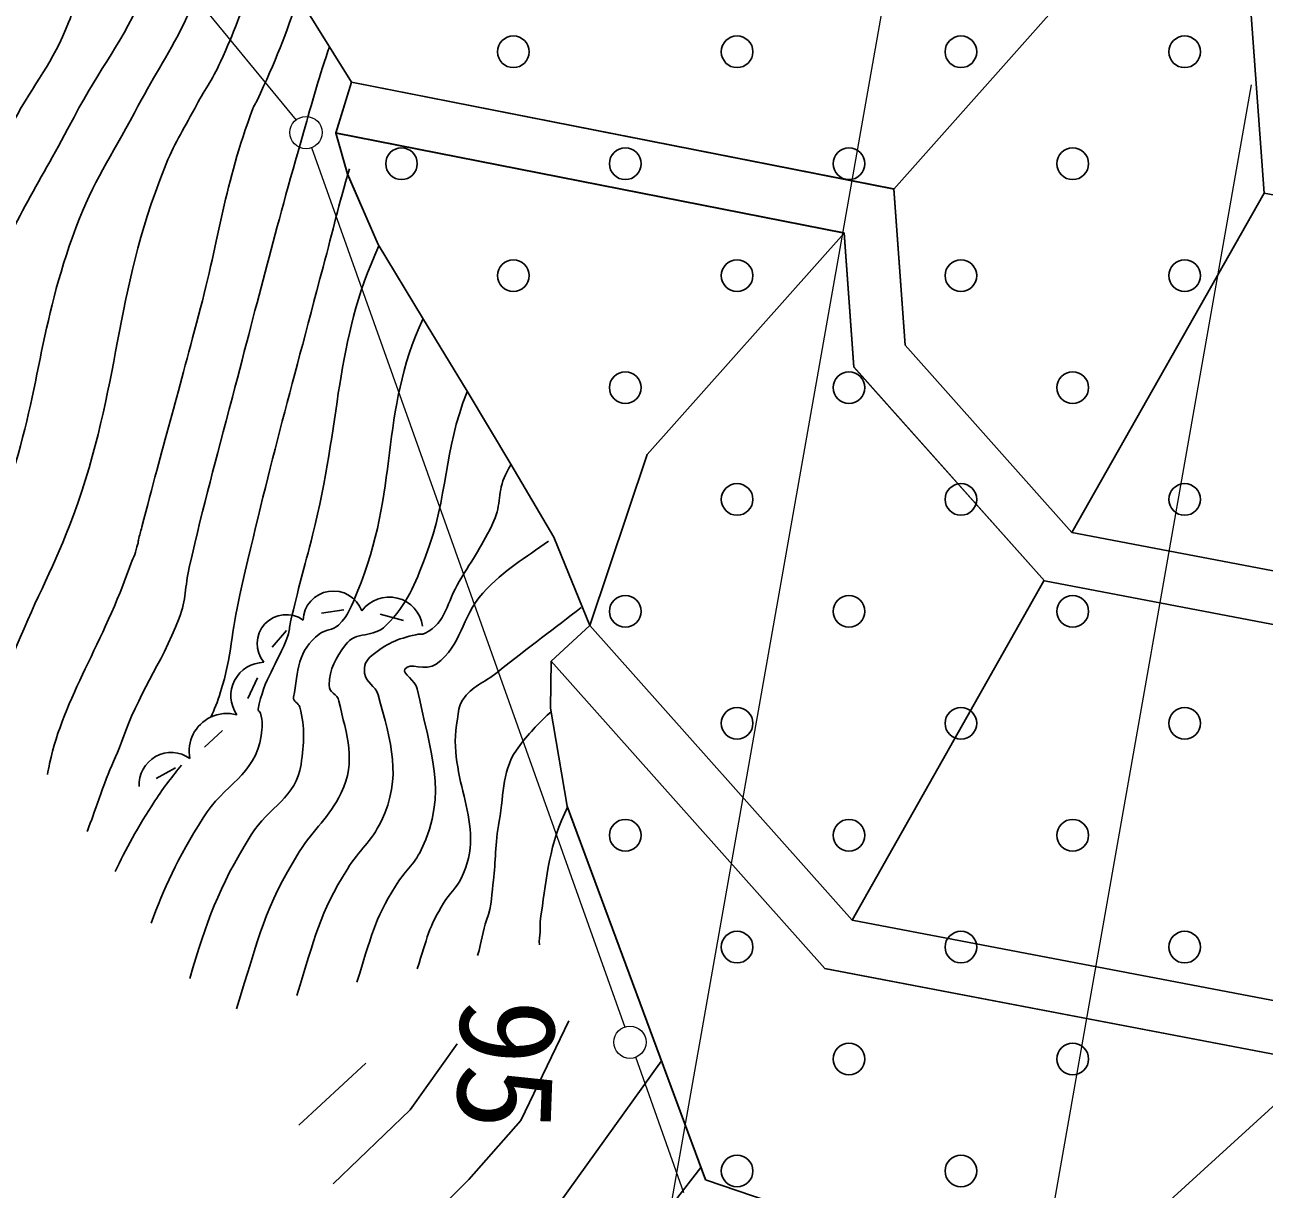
# Model space of a CAD drawing. Units: millimetres, scale not verified. Extents: x 40004 to 680061, y 20002 to 380034.
# Drawn here: x 300475 to 323980, y 249993 to 272066 of the extents above; entities that cross this region are included whole.
import ezdxf
from ezdxf.enums import TextEntityAlignment as Align

# ---------------------------------------------------------------- set-up
doc = ezdxf.new("R2010")
doc.units = ezdxf.units.MM
doc.header["$LTSCALE"] = 1000.09
for name, color, linetype, lineweight in [('M-BGD', 7, 'Continuous', 25), ('M-BMK-ROW', 30, 'Continuous', 13), ('M-STR-HTXT', 7, 'Continuous', 13)]:
    doc.layers.add(name, color=color, linetype=linetype, lineweight=lineweight)
doc.styles.add('ＭＳ ゴシック', font='')
doc.styles.get('ＭＳ ゴシック').set_extended_font_data('MS Gothic')

msp = doc.modelspace()

# ---------------------------------------------------------------- linework, layer by layer
at = {"layer": 'M-BGD'}
for p, q in [((306669, 270977), (300814, 280429)), ((306669, 270977), (300814, 280429)), ((323438, 276238), (323978, 268873)), ((323439, 276239), (323980, 268875)), ((323439, 276239), (323979, 268875)), ((323439, 276238), (323979, 268873)), ((316953, 268952), (322668, 275372)), ((306371, 270016), (306669, 270977)), ((306371, 270016), (306669, 270977)), ((306372, 270015), (306669, 270976)), ((306372, 270015), (306669, 270976)), ((306669, 270977), (316954, 268954)), ((306669, 270977), (316954, 268954)), ((306669, 270976), (316955, 268953)), ((306669, 270976), (316955, 268953)), ((306371, 270016), (306596, 269238)), ((306371, 270016), (316013, 268120)), ((306371, 270016), (306596, 269238)), ((306371, 270016), (316013, 268120)), ((306372, 270015), (306597, 269237)), ((306372, 270015), (316014, 268119)), ((306372, 270015), (306597, 269237)), ((306372, 270015), (316014, 268119)), ((306596, 269238), (307174, 267901)), ((306596, 269238), (307174, 267901)), ((306597, 269237), (307175, 267901)), ((306597, 269237), (307175, 267901)), ((316954, 268954), (317171, 265993)), ((316954, 268952), (317171, 265991)), ((316955, 268953), (317172, 265993)), ((323978, 268873), (320331, 262442)), ((323979, 268873), (320332, 262442)), ((323979, 268875), (331638, 267413)), ((323979, 268875), (331638, 267413)), ((312275, 263918), (316012, 268118)), ((316011, 268118), (316197, 265580)), ((316012, 268118), (316198, 265579)), ((316013, 268120), (316199, 265582)), ((316014, 268119), (316200, 265581)), ((307174, 267901), (308019, 266512)), ((307174, 267901), (308019, 266512)), ((307175, 267901), (308020, 266511)), ((307175, 267901), (308020, 266511)), ((308019, 266512), (308864, 265123)), ((308019, 266512), (308864, 265123)), ((308020, 266511), (308865, 265122)), ((308020, 266511), (308865, 265122)), ((317171, 265993), (320332, 262445)), ((317171, 265991), (320332, 262442)), ((317172, 265993), (320334, 262445)), ((316197, 265580), (319810, 261524)), ((316198, 265579), (319811, 261523)), ((316199, 265582), (319812, 261526)), ((316200, 265581), (319813, 261526)), ((308864, 265123), (309691, 263737)), ((308864, 265123), (309691, 263737)), ((308865, 265122), (309692, 263737)), ((308865, 265122), (309692, 263737)), ((309691, 263737), (310505, 262354)), ((309691, 263737), (310505, 262354)), ((309692, 263737), (310506, 262354)), ((309692, 263737), (310506, 262354)), ((312275, 263918), (311189, 260678)), ((310505, 262354), (311190, 260681)), ((310505, 262354), (311190, 260681)), ((310506, 262354), (311191, 260681)), ((310506, 262354), (311191, 260681)), ((320332, 262445), (328108, 260961)), ((320332, 262442), (328109, 260958)), ((320334, 262445), (328109, 260961)), ((319798, 261526), (316163, 255093)), ((319799, 261526), (316165, 255092)), ((319810, 261524), (328590, 259848)), ((319813, 261526), (328592, 259851)), ((306528, 260974), (306103, 260915)), ((307659, 260776), (307217, 260894)), ((310455, 260003), (311190, 260681)), ((310455, 260003), (311190, 260681)), ((310456, 260002), (311191, 260681)), ((310456, 260002), (311191, 260681)), ((311190, 260681), (316165, 255096)), ((311190, 260681), (316165, 255096)), ((311191, 260681), (316167, 255095)), ((311191, 260681), (316167, 255095)), ((305441, 260583), (305164, 260269)), ((310455, 260003), (310443, 259114)), ((310455, 260003), (310443, 259114)), ((310456, 260002), (310444, 259113)), ((310456, 260002), (310444, 259113)), ((310455, 260003), (315644, 254177)), ((310455, 260003), (315644, 254177)), ((310456, 260002), (315646, 254177)), ((310456, 260002), (315646, 254177)), ((304885, 259684), (304705, 259298)), ((310443, 259114), (310761, 257254)), ((310443, 259114), (310761, 257254)), ((310444, 259113), (310762, 257253)), ((310444, 259113), (310762, 257253)), ((304225, 258691), (303884, 258373)), ((303331, 257978), (302966, 257777)), ((310758, 257252), (313381, 250172)), ((310760, 257251), (313382, 250171)), ((310761, 257254), (313383, 250175)), ((310762, 257253), (313385, 250174)), ((316163, 255093), (324622, 253478)), ((316165, 255096), (324623, 253481)), ((316165, 255092), (324624, 253478)), ((316167, 255095), (324625, 253481)), ((315642, 254174), (325053, 252378)), ((315644, 254177), (325053, 252381)), ((315644, 254174), (325055, 252377)), ((315646, 254177), (325053, 252382)), ((306945, 252385), (305675, 251210)), ((324490, 251874), (320103, 247885)), ((313385, 250174), (320103, 247885))]:
    msp.add_line(p, q, dxfattribs=at)
for points in [[(307342, 248631), (308896, 250177), (309884, 251296), (310794, 253188)], [(308673, 252746), (307782, 251495), (306321, 250094)], [(312550, 252425), (310603, 249714), (309561, 248724), (308126, 247507)], [(308985, 246275), (310677, 247469), (312298, 249118), (313298, 250404)]]:
    msp.add_lwpolyline(points, dxfattribs=at)
for centre in [(309741, 271554), (313984, 271554), (318227, 271554), (322470, 271554), (307619, 269432), (311862, 269432), (316105, 269432), (320349, 269432), (309741, 267311), (313984, 267311), (318227, 267311), (322470, 267311), (311862, 265189), (316105, 265189), (320349, 265189), (313984, 263068), (318227, 263068), (322470, 263068), (311862, 260946), (316105, 260946), (320349, 260946), (313984, 258825), (318227, 258825), (322470, 258825), (311862, 256703), (316105, 256703), (320349, 256703), (313984, 254582), (318227, 254582), (322470, 254582), (316105, 252460), (320349, 252460), (313984, 250339), (318227, 250339)]:
    msp.add_circle(centre, 300, dxfattribs=at)
for centre, radius, start, end in [((306326, 260759), 574, 20.1838, 177.6911), ((307383, 260575), 644, 8.2196, 143.6763), ((305433, 260334), 551, 54.4786, 219.8158), ((305018, 259347), 634, 90.6779, 214.5742), ((304308, 258296), 716, 115.4954, 191.1461), ((304308, 258296), 716, 74.8325, 115.4954), ((303252, 257665), 607, 54.3101, 183.8658)]:
    msp.add_arc(centre, radius, start, end, dxfattribs=at)
for points, knots in [([(250904, 288371), (250998, 288212), (251091, 288042), (251169, 287827), (251640, 286521), (251814, 285759), (252273, 284448), (252330, 284285), (252344, 284182), (252442, 284039), (252814, 283499), (253336, 283541), (253925, 283253), (254374, 283033), (254778, 283119), (255095, 282732), (255222, 282576), (255157, 282407), (255288, 282255), (256116, 281289), (257179, 281492), (258450, 281479), (259345, 281470), (259792, 281962), (260687, 281976), (260821, 281979), (260891, 281917), (261025, 281918), (261253, 281920), (261381, 281973), (261592, 282060), (261978, 282220), (262119, 282447), (262488, 282641), (262590, 282695), (262649, 282719), (262753, 282768), (263141, 282953), (263351, 283072), (263747, 283239), (265017, 283774), (265830, 283825), (267068, 284431), (267798, 284788), (268046, 285298), (268816, 285559), (269132, 285666), (269332, 285656), (269666, 285646), (270401, 285622), (270799, 285458), (271531, 285388), (272507, 285294), (273062, 285361), (274037, 285258), (274387, 285220), (274633, 285325), (274930, 285136), (275614, 284700), (275821, 284236), (276349, 283622), (276814, 283081), (277045, 282753), (277509, 282212), (278227, 281375), (278863, 281085), (279418, 280132), (279641, 279749), (279584, 279454), (279781, 279056), (279927, 278759), (280072, 278629), (280255, 278354), (280742, 277624), (280975, 277189), (281486, 276478), (282461, 275122), (283105, 274437), (284137, 273124), (284426, 272757), (284577, 272542), (284875, 272182), (285772, 271102), (286360, 270571), (287274, 269506), (288586, 267979), (289392, 267174), (290559, 265535), (290727, 265300), (290794, 265151), (290949, 264908), (291090, 264687), (291107, 264360), (291314, 264346), (291525, 264331), (291587, 264666), (291808, 264815), (292104, 265014), (292341, 264976), (292677, 265099), (293801, 265512), (294399, 265826), (295500, 266297), (295782, 266418), (295961, 266446), (296218, 266613), (297487, 267439), (297252, 268739), (297975, 270070), (298149, 270389), (298267, 270558), (298427, 270884), (298931, 271909), (298997, 272577), (299237, 273693), (299278, 273884), (299216, 274000), (299251, 274192), (299343, 274705), (299513, 274962), (299662, 275462), (300102, 276938), (300106, 277843), (300683, 279271), (300763, 279469), (300837, 279567), (300915, 279766), (300961, 279885), (300996, 279988), (301026, 280086)], [0, 0, 0, 0, 1, 1, 1, 2, 2, 2, 3, 3, 3, 4, 4, 4, 5, 5, 5, 6, 6, 6, 7, 7, 7, 8, 8, 8, 9, 9, 9, 10, 10, 10, 11, 11, 11, 12, 12, 12, 13, 13, 13, 14, 14, 14, 15, 15, 15, 16, 16, 16, 17, 17, 17, 18, 18, 18, 19, 19, 19, 20, 20, 20, 21, 21, 21, 22, 22, 22, 23, 23, 23, 24, 24, 24, 25, 25, 25, 26, 26, 26, 27, 27, 27, 28, 28, 28, 29, 29, 29, 30, 30, 30, 31, 31, 31, 32, 32, 32, 33, 33, 33, 34, 34, 34, 35, 35, 35, 36, 36, 36, 37, 37, 37, 38, 38, 38, 39, 39, 39, 40, 40, 40, 41, 41, 41, 42, 42, 42, 43, 43, 43, 43]), ([(249815, 287674), (249836, 287629), (249857, 287581), (249876, 287529), (250204, 286650), (250300, 286127), (250623, 285246), (250813, 284727), (251075, 284485), (251162, 283940), (251221, 283572), (250973, 283354), (251059, 282991), (251170, 282527), (251654, 282525), (252097, 282347), (252187, 282310), (252253, 282373), (252347, 282347), (253003, 282162), (253533, 282182), (253942, 281636), (254312, 281142), (254030, 280528), (254534, 280171), (255079, 279785), (255529, 279812), (256195, 279764), (258288, 279610), (259341, 280890), (261439, 280930), (261752, 280936), (261917, 280776), (262230, 280794), (262355, 280801), (262426, 280822), (262541, 280872), (262802, 280984), (262913, 281111), (263151, 281267), (263664, 281604), (263917, 281850), (264461, 282137), (264707, 282267), (264847, 282336), (265104, 282442), (265769, 282716), (266189, 282752), (266837, 283064), (268007, 283625), (268373, 284536), (269629, 284865), (269764, 284900), (269845, 284904), (269985, 284901), (270293, 284894), (270460, 284824), (270767, 284793), (272143, 284653), (272928, 284766), (274302, 284609), (274321, 284607), (274334, 284612), (274352, 284603), (274392, 284582), (274401, 284552), (274431, 284518), (275537, 283256), (276064, 282471), (277160, 281200), (277545, 280755), (277883, 280599), (278179, 280091), (278298, 279886), (278272, 279731), (278373, 279517), (278786, 278636), (279226, 278262), (279767, 277453), (280414, 276485), (280766, 275936), (281402, 274961), (282017, 274017), (282317, 273458), (282966, 272537), (283004, 272482), (283030, 272455), (283070, 272402), (283120, 272335), (283144, 272294), (283196, 272229), (284286, 270881), (285034, 270244), (286158, 268925), (287000, 267936), (287489, 267396), (288277, 266363), (288902, 265544), (289081, 264969), (289670, 264124), (289707, 264070), (289728, 264039), (289772, 263990), (289815, 263943), (289845, 263922), (289892, 263878), (290266, 263520), (290435, 263273), (290843, 262954), (291114, 262743), (291286, 262640), (291608, 262521), (291789, 262454), (291905, 262377), (292092, 262423), (292358, 262489), (292400, 262719), (292598, 262908), (292844, 263143), (292928, 263349), (293230, 263507), (294245, 264040), (294904, 264150), (296018, 264421), (296122, 264446), (296215, 264391), (296288, 264470), (296337, 264521), (296339, 264569), (296361, 264636), (296384, 264707), (296381, 264751), (296409, 264820), (297296, 266981), (298008, 268097), (299120, 270152), (299406, 270681), (299611, 270954), (299867, 271498), (300195, 272196), (300309, 272631), (300414, 273396), (300475, 273844), (300359, 274110), (300445, 274554), (300477, 274718), (300528, 274801), (300577, 274961), (300891, 275990), (300994, 276588), (301290, 277622), (301446, 278166), (301578, 278522), (301714, 278975)], [0, 0, 0, 0, 1, 1, 1, 2, 2, 2, 3, 3, 3, 4, 4, 4, 5, 5, 5, 6, 6, 6, 7, 7, 7, 8, 8, 8, 9, 9, 9, 10, 10, 10, 11, 11, 11, 12, 12, 12, 13, 13, 13, 14, 14, 14, 15, 15, 15, 16, 16, 16, 17, 17, 17, 18, 18, 18, 19, 19, 19, 20, 20, 20, 21, 21, 21, 22, 22, 22, 23, 23, 23, 24, 24, 24, 25, 25, 25, 26, 26, 26, 27, 27, 27, 28, 28, 28, 29, 29, 29, 30, 30, 30, 31, 31, 31, 32, 32, 32, 33, 33, 33, 34, 34, 34, 35, 35, 35, 36, 36, 36, 37, 37, 37, 38, 38, 38, 39, 39, 39, 40, 40, 40, 41, 41, 41, 42, 42, 42, 43, 43, 43, 44, 44, 44, 45, 45, 45, 46, 46, 46, 47, 47, 47, 48, 48, 48, 49, 49, 49, 50, 50, 50, 51, 51, 51, 51]), ([(248682, 286949), (248783, 286644), (248847, 286401), (248972, 286043), (249067, 285772), (249219, 285649), (249253, 285364), (249389, 284236), (248484, 283512), (248940, 282471), (249482, 281236), (250883, 281565), (251873, 280649), (251922, 280604), (251943, 280573), (251986, 280523), (252188, 280283), (252261, 280109), (252497, 279903), (252678, 279745), (252949, 279959), (253100, 279771), (253543, 279218), (253388, 278679), (253780, 278088), (253816, 278034), (253877, 278058), (253941, 278048), (257203, 277547), (258890, 279808), (262190, 279883), (262684, 279895), (262943, 279641), (263436, 279669), (263457, 279671), (263470, 279674), (263489, 279683), (263534, 279703), (263554, 279724), (263595, 279751), (264699, 280474), (265235, 281016), (266409, 281619), (266429, 281630), (266441, 281636), (266462, 281645), (266518, 281668), (266554, 281667), (266607, 281697), (266962, 281895), (267139, 282042), (267481, 282261), (268481, 282900), (268891, 283623), (270048, 283887), (270198, 283922), (270285, 283945), (270439, 283935), (271720, 283855), (272533, 283952), (273677, 283367), (275025, 282677), (275405, 281752), (276437, 280644), (276594, 280476), (276658, 280361), (276812, 280189), (276861, 280134), (276903, 280113), (276940, 280049), (276955, 280023), (276951, 280003), (276964, 279977), (277033, 279843), (277096, 279782), (277180, 279657), (277647, 278965), (277994, 278628), (278373, 277884), (278584, 277470), (278604, 277190), (278842, 276791), (279083, 276387), (279302, 276219), (279569, 275831), (280468, 274523), (280873, 273724), (281773, 272416), (282089, 271956), (282314, 271733), (282648, 271285), (283070, 270721), (283268, 270376), (283711, 269828), (284201, 269222), (284533, 268933), (285042, 268343), (285423, 267901), (285656, 267668), (285994, 267192), (286262, 266815), (286358, 266568), (286620, 266186), (287120, 265457), (287397, 265040), (287994, 264388), (288581, 263747), (288989, 263467), (289617, 262866), (289806, 262685), (289897, 262566), (290099, 262398), (290795, 261818), (291264, 261558), (292117, 261254), (292590, 261086), (292880, 261072), (293377, 261001), (293388, 260999), (293394, 260997), (293404, 260999), (294057, 261157), (294100, 261813), (294679, 262153), (295446, 262603), (296195, 262040), (296919, 262557), (297478, 262956), (297402, 263518), (297620, 264169), (297848, 264852), (297819, 265284), (298087, 265952), (298787, 267693), (299383, 268578), (300264, 270234), (300658, 270975), (301003, 271330), (301306, 272112), (301451, 272485), (301532, 272701), (301590, 273098), (301647, 273479), (301578, 273701), (301617, 274085), (301679, 274685), (301793, 275010), (301948, 275593), (302159, 276393), (302360, 276991), (302562, 277606)], [0, 0, 0, 0, 1, 1, 1, 2, 2, 2, 3, 3, 3, 4, 4, 4, 5, 5, 5, 6, 6, 6, 7, 7, 7, 8, 8, 8, 9, 9, 9, 10, 10, 10, 11, 11, 11, 12, 12, 12, 13, 13, 13, 14, 14, 14, 15, 15, 15, 16, 16, 16, 17, 17, 17, 18, 18, 18, 19, 19, 19, 20, 20, 20, 21, 21, 21, 22, 22, 22, 23, 23, 23, 24, 24, 24, 25, 25, 25, 26, 26, 26, 27, 27, 27, 28, 28, 28, 29, 29, 29, 30, 30, 30, 31, 31, 31, 32, 32, 32, 33, 33, 33, 34, 34, 34, 35, 35, 35, 36, 36, 36, 37, 37, 37, 38, 38, 38, 39, 39, 39, 40, 40, 40, 41, 41, 41, 42, 42, 42, 43, 43, 43, 44, 44, 44, 45, 45, 45, 46, 46, 46, 47, 47, 47, 48, 48, 48, 49, 49, 49, 50, 50, 50, 50]), ([(295621, 259798), (295632, 259800), (295643, 259802), (295654, 259804), (296011, 259865), (296016, 260268), (296342, 260426), (296773, 260635), (297190, 260328), (297550, 260644), (298530, 261503), (298475, 262464), (298879, 263703), (299302, 265001), (299271, 265811), (299765, 267084), (300278, 268404), (300752, 269062), (301409, 270317), (301908, 271270), (302344, 271727), (302746, 272725), (302757, 272754), (302762, 272770), (302767, 272800), (302772, 272829), (302765, 272846), (302769, 272875), (302958, 274212), (303144, 275086), (303438, 276193)], [0, 0, 0, 0, 1, 1, 1, 2, 2, 2, 3, 3, 3, 4, 4, 4, 5, 5, 5, 6, 6, 6, 7, 7, 7, 8, 8, 8, 9, 9, 9, 10, 10, 10, 10]), ([(298623, 259208), (299392, 260265), (299614, 261659), (300138, 263236), (300773, 265144), (300740, 266332), (301443, 268216), (301778, 269112), (302110, 269551), (302553, 270399), (302905, 271073), (303163, 271418), (303498, 272100), (303631, 272372), (303676, 272538), (303780, 272823), (304029, 273500), (304225, 274088), (304396, 274646)], [0, 0, 0, 0, 1, 1, 1, 2, 2, 2, 3, 3, 3, 4, 4, 4, 5, 5, 5, 6, 6, 6, 6]), ([(299693, 258997), (299868, 259404), (300105, 259759), (300314, 260275), (300713, 261259), (301032, 261771), (301397, 262769), (302310, 265264), (302141, 266879), (303122, 269348), (303305, 269809), (303466, 270042), (303698, 270481), (303882, 270830), (304024, 271006), (304188, 271365), (304451, 271940), (304571, 272276), (304779, 272874), (304870, 273137), (304953, 273386), (305029, 273624)], [0, 0, 0, 0, 1, 1, 1, 2, 2, 2, 3, 3, 3, 4, 4, 4, 5, 5, 5, 6, 6, 6, 7, 7, 7, 7]), ([(300906, 257855), (300917, 257921), (300930, 257990), (300946, 258065), (301215, 259313), (301967, 260341), (302486, 261851), (302510, 261920), (302539, 261968), (302559, 262023), (302581, 262085), (302589, 262147), (302617, 262224), (302627, 262251), (302625, 262269), (302632, 262298), (302653, 262396), (302670, 262451), (302695, 262548), (303102, 264117), (303356, 264989), (303771, 266556), (304178, 268087), (304249, 268994), (304800, 270480), (304812, 270514), (304825, 270531), (304842, 270564), (304856, 270589), (304866, 270602), (304879, 270629), (305235, 271391), (305423, 271876), (305667, 272595)], [0, 0, 0, 0, 1, 1, 1, 2, 2, 2, 3, 3, 3, 4, 4, 4, 5, 5, 5, 6, 6, 6, 7, 7, 7, 8, 8, 8, 9, 9, 9, 10, 10, 10, 11, 11, 11, 11]), ([(301660, 256773), (301695, 256868), (301728, 256962), (301763, 257056), (301845, 257283), (301916, 257501), (302023, 257784), (302104, 257999), (302210, 258193), (302306, 258465), (302642, 259423), (303033, 259876), (303402, 260821), (303541, 261177), (303507, 261408), (303593, 261780), (303883, 263049), (304084, 263751), (304413, 265010), (304926, 266971), (305201, 268073), (305759, 270022), (305933, 270627), (306021, 270969), (306224, 271566), (306233, 271594), (306243, 271622), (306252, 271649)], [0, 0, 0, 0, 1, 1, 1, 2, 2, 2, 3, 3, 3, 4, 4, 4, 5, 5, 5, 6, 6, 6, 7, 7, 7, 8, 8, 8, 9, 9, 9, 9]), ([(304001, 258942), (304070, 259083), (304129, 259227), (304188, 259419), (304405, 260121), (304390, 260547), (304554, 261263), (305110, 263703), (305493, 265052), (306132, 267472), (306325, 268205), (306425, 268632), (306630, 269335)], [0, 0, 0, 0, 1, 1, 1, 2, 2, 2, 3, 3, 3, 4, 4, 4, 4]), ([(302874, 255035), (303104, 255684), (303368, 256254), (303855, 257032), (304250, 257662), (304850, 257849), (304956, 258585), (304980, 258752), (304992, 258854), (304946, 259016), (304937, 259049), (304893, 259057), (304900, 259091), (305005, 259668), (305262, 259932), (305462, 260483), (305498, 260581), (305491, 260644), (305515, 260746), (305661, 261393), (305769, 261750), (305933, 262393), (306481, 264542), (306336, 266022), (307190, 267875)], [0, 0, 0, 0, 1, 1, 1, 2, 2, 2, 3, 3, 3, 4, 4, 4, 5, 5, 5, 6, 6, 6, 7, 7, 7, 8, 8, 8, 8]), ([(303602, 253990), (303933, 255072), (304123, 255679), (304768, 256709), (305107, 257251), (305624, 257412), (305715, 258045), (305775, 258465), (305792, 258720), (305689, 259132), (305668, 259215), (305559, 259234), (305573, 259319), (305652, 259816), (305655, 260210), (306056, 260515), (306182, 260610), (306308, 260578), (306422, 260688), (306624, 260882), (306671, 261052), (306779, 261311), (307586, 263247), (307187, 264694), (308028, 266497)], [0, 0, 0, 0, 1, 1, 1, 2, 2, 2, 3, 3, 3, 4, 4, 4, 5, 5, 5, 6, 6, 6, 7, 7, 7, 8, 8, 8, 8]), ([(304488, 253411), (304927, 254799), (305016, 255325), (305680, 256386), (305965, 256840), (306241, 257023), (306474, 257505), (306770, 258118), (306579, 258582), (306432, 259247), (306403, 259382), (306240, 259409), (306245, 259547), (306258, 259869), (306366, 260051), (306555, 260312), (306750, 260582), (307095, 260436), (307325, 260676), (307732, 261102), (307866, 261434), (308074, 261985), (308521, 263166), (308403, 263957), (308864, 265110)], [0, 0, 0, 0, 1, 1, 1, 2, 2, 2, 3, 3, 3, 4, 4, 4, 5, 5, 5, 6, 6, 6, 7, 7, 7, 8, 8, 8, 8]), ([(305632, 253665), (305986, 254784), (306057, 255208), (306593, 256063), (306822, 256429), (307045, 256577), (307232, 256966), (307640, 257809), (307420, 258458), (307175, 259362), (307126, 259546), (306941, 259586), (306918, 259775), (306902, 259915), (306944, 260022), (307054, 260110), (307335, 260336), (307537, 260425), (307889, 260505), (307958, 260521), (308005, 260501), (308068, 260533), (308477, 260741), (308476, 261123), (308714, 261515), (308981, 261956), (309155, 262191), (309370, 262660), (309516, 262980), (309433, 263220), (309593, 263534), (309628, 263601), (309661, 263667), (309694, 263732)], [0, 0, 0, 0, 1, 1, 1, 2, 2, 2, 3, 3, 3, 4, 4, 4, 5, 5, 5, 6, 6, 6, 7, 7, 7, 8, 8, 8, 9, 9, 9, 10, 10, 10, 11, 11, 11, 11]), ([(306775, 253919), (307044, 254769), (307098, 255091), (307505, 255740), (307680, 256019), (307847, 256131), (307991, 256426), (308517, 257496), (308154, 258309), (307919, 259478), (307885, 259647), (307628, 259752), (307685, 259853), (307761, 259990), (308087, 259806), (308275, 259945), (308780, 260318), (308738, 260823), (309159, 261289), (309585, 261760), (309961, 261947), (310406, 262280)], [0, 0, 0, 0, 1, 1, 1, 2, 2, 2, 3, 3, 3, 4, 4, 4, 5, 5, 5, 6, 6, 6, 7, 7, 7, 7]), ([(307919, 254172), (308103, 254753), (308140, 254973), (308418, 255418), (308537, 255608), (308651, 255685), (308750, 255886), (309272, 256943), (308456, 257746), (308678, 258903), (308706, 259047), (308694, 259144), (308776, 259265), (308960, 259537), (309176, 259585), (309432, 259790), (310055, 260287), (310529, 260630), (311025, 261018)], [0, 0, 0, 0, 1, 1, 1, 2, 2, 2, 3, 3, 3, 4, 4, 4, 5, 5, 5, 6, 6, 6, 6]), ([(309062, 254426), (309144, 254683), (309160, 254891), (309233, 255094), (309335, 255376), (309331, 255613), (309362, 255850), (309409, 256198), (309388, 256536), (309470, 256967), (309580, 257538), (309504, 257944), (309860, 258404), (310058, 258659), (310255, 258865), (310455, 259045)], [0, 0, 0, 0, 1, 1, 1, 2, 2, 2, 3, 3, 3, 4, 4, 4, 5, 5, 5, 5]), ([(302190, 256015), (302381, 256427), (302619, 256854), (302943, 257355), (303124, 257635), (303285, 257824), (303445, 258033)], [0, 0, 0, 0, 1, 1, 1, 2, 2, 2, 2]), ([(310235, 254626), (310224, 254718), (310240, 254790), (310247, 254864), (310252, 254919), (310245, 254960), (310247, 255004), (310251, 255078), (310259, 255149), (310273, 255242), (310369, 255886), (310423, 256554), (310769, 257236)], [0, 0, 0, 0, 1, 1, 1, 2, 2, 2, 3, 3, 3, 4, 4, 4, 4])]:
    msp.add_open_spline(points, degree=3, knots=knots, dxfattribs=at)
at = {"layer": 'M-BMK-ROW'}
for p, q in [((299011, 278301), (305620, 270256)), ((305911, 269742), (311853, 253065)), ((312054, 252500), (312970, 249928))]:
    msp.add_line(p, q, dxfattribs=at)
for centre in [(305808, 270023), (311951, 252779)]:
    msp.add_circle(centre, 306, dxfattribs=at)
at = {"layer": 'M-STR-HTXT'}
for p, q in [((317598, 277264), (309187, 229632)), ((323731, 270926), (315320, 223294))]:
    msp.add_line(p, q, dxfattribs=at)

# ---------------------------------------------------------------- texts
at = {"layer": 'M-BGD', "style": 'ＭＳ ゴシック'}
msp.add_text('95', height=1833, rotation=267.877, dxfattribs=at).set_placement((309625, 252355), align=Align.MIDDLE_CENTER)

doc.saveas('drawing.dxf')
